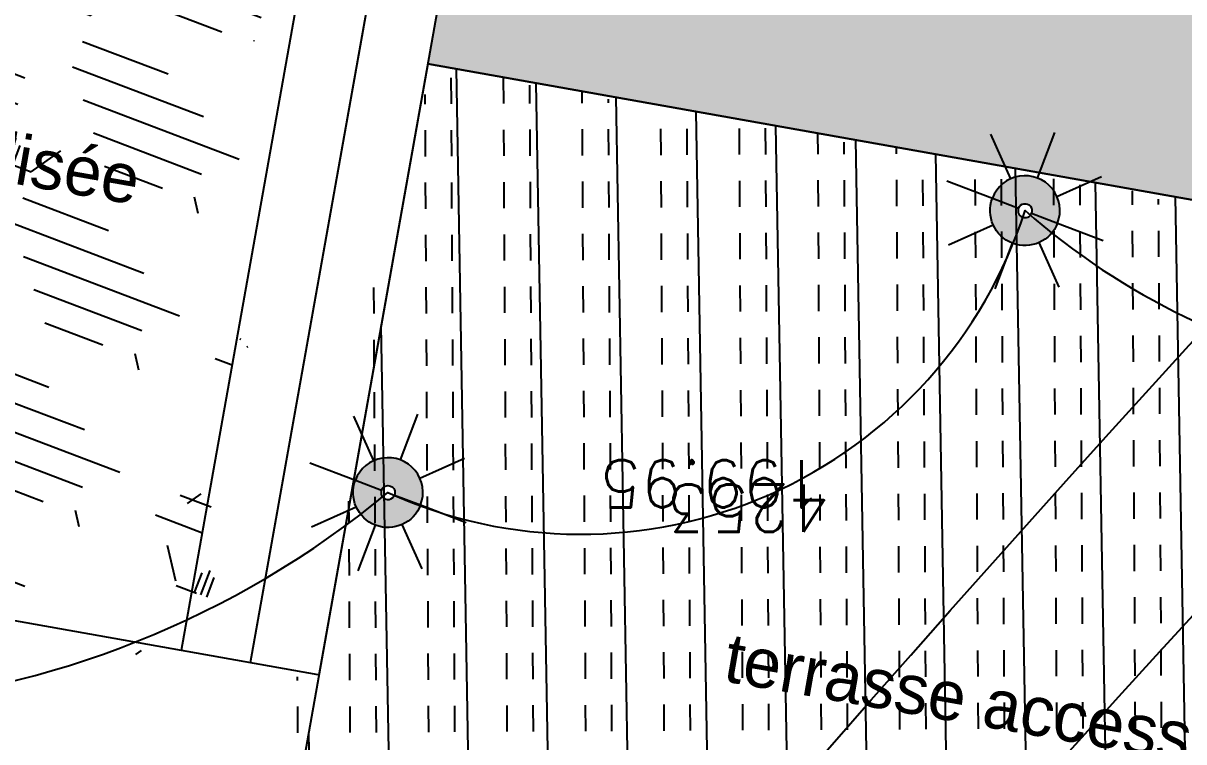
# Model space of a CAD drawing. Extents: x -594 to 29166, y -5797 to 14313.
# Drawn here: x 13085 to 13917, y -1212 to -697 of the extents above; entities that cross this region are included whole.
import ezdxf
from ezdxf.enums import TextEntityAlignment as Align
from ezdxf.lldxf.tags import DXFTag

# ---------------------------------------------------------------- set-up
doc = ezdxf.new("R2010")
doc.units = 0
doc.linetypes.add('Style de ligne -15', pattern=[2.0832800000000002, 1.25, -0.41656, 0.1388600000000001, -0.2778600000000001])
doc.layers.get('0').update_dxf_attribs({"color": 252})
for name, color, linetype in [('A SITE', 252, 'Continuous'), ('DWG_280-140115-P - Général', 252, 'Continuous'), ('Fond topo - Z_500', 252, 'Continuous'), ('prlm-VRD', 252, 'Continuous'), ('SA - bât C', 252, 'Continuous'), ('SA - béton balayé', 252, 'Continuous'), ('SA - couvre sol', 252, 'Continuous'), ('SA - EBC', 252, 'Continuous'), ('SA - ECL-réso', 252, 'Eclairage public'), ('SA - platelage bois', 252, 'Continuous'), ('SA - végétation basse', 252, 'Continuous')]:
    doc.layers.add(name, color=color, linetype=linetype)
for name, color, linetype, plot in [('Fond topo - N', 252, 'Continuous', False), ('Fond topo - NCACHE', 252, 'Continuous', False), ('Fond topo - ZCACHE', 252, 'Continuous', False)]:
    doc.layers.add(name, color=color, linetype=linetype, plot=plot)
doc.layers.add('Fond topo - P', color=252, linetype='Continuous', lineweight=50)
doc.styles.add('Arial', font='arial.ttf')
doc.styles.add('Lignes', font='arial.ttf', dxfattribs={"height": 0.35})
doc.styles.add('SIMPLEX', font='simplex_.ttf', dxfattribs={"height": 1.25})
tags = doc.linetypes.add('Eclairage public', pattern='A,5,-0.25,["ECL",Lignes,S=1,R=0,X=0,Y=-0.18],-1.25', length=6.5).pattern_tags.tags
tags[15:16] = [DXFTag(74, 4), DXFTag(75, 0), DXFTag(340, '0'), DXFTag(46, 0.0), DXFTag(50, 0.0), DXFTag(44, 0.0), DXFTag(45, 0.0)]
tags[4:5] = [DXFTag(74, 4), DXFTag(75, 0), DXFTag(340, '0'), DXFTag(46, 0.0), DXFTag(50, 0.0), DXFTag(44, 0.0), DXFTag(45, 0.0)]
tags = doc.linetypes.add('STYLE_15', pattern=[0.8333119936287403, 0.5, -0.1666239947080612, 0.05554400011897087, -0.1111439988017082]).pattern_tags.tags
tags[10:11] = [DXFTag(74, 4), DXFTag(75, 0), DXFTag(340, '0'), DXFTag(46, 0.0), DXFTag(50, 0.0), DXFTag(44, 0.0), DXFTag(45, 0.0)]
tags[8:9] = [DXFTag(74, 4), DXFTag(75, 0), DXFTag(340, '0'), DXFTag(46, 0.0), DXFTag(50, 0.0), DXFTag(44, 0.0), DXFTag(45, 0.0)]
tags[6:7] = [DXFTag(74, 4), DXFTag(75, 0), DXFTag(340, '0'), DXFTag(46, 0.0), DXFTag(50, 0.0), DXFTag(44, 0.0), DXFTag(45, 0.0)]
tags[4:5] = [DXFTag(74, 4), DXFTag(75, 0), DXFTag(340, '0'), DXFTag(46, 0.0), DXFTag(50, 0.0), DXFTag(44, 0.0), DXFTag(45, 0.0)]
pattern_1 = [(339.1715360744705, (-355966725.0913794, -417896002.4038396), (120.5899727452301, 7.619611099305162), [750, -100, 250, -50]), (339.1715360744705, (-355966654.0479279, -417896002.6831044), (-23.08696394935313, 79.93273481872912), [150, -16.5, 300, -37.5]), (339.1715360744705, (-355966686.6133692, -417895971.5705341), (254.9204179624569, -61.13779932125717), [400, -70, 200, -50])]

# ---------------------------------------------------------------- blocks, each defined once
blk = doc.blocks.new('A 90.Candélabre', base_point=(-13.42592592600001, -9.391534390999993))
for points in [[(-13.67592592600001, -9.391534390999993, -1), (-13.17592592600001, -9.391534390999993), (-13.37592592600001, -9.391534390999993, 1), (-13.475925926, -9.391534390999993)], [(-13.67592592600001, -9.391534390999993, -1), (-13.17592592600001, -9.391534390999993), (-13.37592592600001, -9.391534390999993, 1), (-13.475925926, -9.391534390999993)], [(-13.67592592600001, -9.391534390999993), (-13.475925926, -9.391534390999993, 1), (-13.37592592600001, -9.391534390999993), (-13.17592592600001, -9.391534390999993, -1)], [(-13.67592592600001, -9.391534390999993), (-13.475925926, -9.391534390999993, 1), (-13.37592592600001, -9.391534390999993), (-13.17592592600001, -9.391534390999993, -1)]]:
    blk.add_hatch(color=250).paths.add_polyline_path(points)
at = {"linetype": 'Continuous', "flags": 128}
for points in [[(-13.42592592600001, -9.141534390999993), (-13.42592592600001, -8.791534391999988)], [(-13.60270262100001, -9.214757695999992), (-13.850189994, -8.967270322999994)], [(-13.24914923200001, -9.214757696999996), (-13.001661857, -8.96727032199999)], [(-14.02592592600001, -9.391534390999993), (-13.67592592600001, -9.391534390999993)], [(-13.17592592600001, -9.391534390999993), (-12.825925927, -9.391534390999993)], [(-13.85018999600001, -9.815798461), (-13.60270262200001, -9.568311086999998)], [(-13.42592592600001, -9.991534390999988), (-13.42592592600001, -9.641534390999993)], [(-13.00166185800001, -9.815798458999993), (-13.249149231, -9.568311085999994)]]:
    blk.add_lwpolyline(points, dxfattribs=at)
for points in [[(-13.67592592600001, -9.391534390999993), (-13.475925926, -9.391534390999993, -1), (-13.37592592600001, -9.391534390999993), (-13.17592592600001, -9.391534390999993, 1)], [(-13.67592592600001, -9.391534390999993), (-13.475925926, -9.391534390999993, 1), (-13.37592592600001, -9.391534390999993), (-13.17592592600001, -9.391534390999993, -1)]]:
    blk.add_lwpolyline(points, format="xyb", close=True, dxfattribs=at)
blk = doc.blocks.new('A 90.PTOPO')
at = {"layer": 'Fond topo - NCACHE', "style": 'SIMPLEX'}
blk.add_attdef('MAT', text='', height=0.34, dxfattribs=at).set_placement((0.09999999986030161, -0.09999999962747097), align=Align.TOP_LEFT)
at = {"layer": 'Fond topo - ZCACHE', "style": 'SIMPLEX'}
blk.add_attdef('ALT', (0.09999999986030161, 0.09999999962747097), '', height=0.34, dxfattribs=at)
blk = doc.blocks.new('A$C380262B1')
at = {"layer": 'SA - béton balayé'}
h = blk.add_hatch(dxfattribs=at)
h.set_pattern_fill('BETON_BALAYE', color=256, scale=50, angle=-20.82846392552948, style=0, pattern_type=2)
h.set_pattern_definition(pattern_1)
h.paths.add_polyline_path([(1873.113977955654, -1045.302820485085), (1723.694125330076, -1045.058329775929), (1723.307328578085, -925.0544283539057), (2345.532266516238, -924.7764729894698), (2345.145130297169, -964.4988502375782), (3017.950370302424, -1034.733838774264), (4386.429105047137, -1035.296649020165, 0.4554572218905719), (4485.51508099772, -921.50833401829, -0.01964105558483272), (4467.221169918776, -749.9391863122582), (4481.542929168791, 248.8766504451632, 0.1673816827692034), (4271.636023558676, 941.6985101997852, -0.1543094570110363), (3947.719518048689, 1816.496034897864), (3948.121993010864, 2223.469870258123), (4228.121712291613, 2223.073383234441), (4227.560372790322, 1826.65438670665, 0.1545072172811908), (4495.384320942685, 1110.103053227067, -0.1683812778433724), (4761.346017243341, 238.37751140818), (4744.886533962563, -628.3880593255162, 0.0517561400087343), (4870.208288822323, -1347.367929667234, 0.07683847701793518), (5066.27194066532, -1775.590235739946, 0.01799232693758742), (5358.835439849645, -2186.503778491169), (5613.365647150204, -2444.26066800952), (5515.134513610974, -2706.88981320709, -0.1699699658030997), (4566.215102141723, -1299.586025625467, 0.3336449647308316), (4374.211731227115, -1155.291634611785), (3011.679256986827, -1154.731269739568), (2987.463968060911, -1152.203405182809), (2588.298533950001, -2690.259298682213), (2395.835024816915, -3771.221282333136, 0.4142135626327677), (2476.75752537325, -3887.20209505409), (2969.033070793375, -3974.850948899984), (2947.999150305986, -4092.993126623333), (2455.722538055852, -4005.344082973897, -0.4142135620652547), (2277.693036897108, -3750.186295062304), (2470.928195118904, -2664.89038169384), (2866.758767655119, -1139.602836966515)])
h = blk.add_hatch(dxfattribs=at)
h.set_pattern_fill('BETON_BALAYE', color=256, scale=50, angle=-20.82846392552948, style=0, pattern_type=2)
h.set_pattern_definition(pattern_1)
h.paths.add_polyline_path([(5515.134513610974, -2706.88981320709), (5613.365721702576, -2444.260468520224), (5834.291918156669, -2602.283104136586, 0.01662961911232521), (6328.572775190696, -2897.452903725207), (6736.167281540111, -3077.701525390148), (7110.550519963726, -3261.996826343238), (7474.467705143616, -3469.94332484901), (8019.66461436823, -3867.204469256103), (8369.58806347102, -4093.691645376384), (8673.967560986057, -4325.454038009048), (8867.84865250811, -4698.872511088848), (8882.576628448442, -4821.818052884191), (8786.497522192076, -4868.710421212018), (8569.556855363771, -4974.555519595742), (8499.466220801696, -4819.468639604747), (8410.487959999591, -4659.382773283869, 0.03491605836816778), (8261.372647527605, -4440.382744558156, 0.0457758697286944), (8122.161547234282, -4293.643600586802, 0.01315501407095735), (7919.072878872976, -4128.563786111772, 0.008610107042245959), (7538.700041873381, -3844.845134206116, 0.01787369539601072), (7348.442050488666, -3718.032985925674, 0.01090444755437952), (7158.496182924137, -3606.649997923523), (6979.829362360761, -3512.549137696624), (6550.103171495721, -3303.778136149049, 0.3402017003979338), (6430.178930796683, -3325.995079427958), (6141.666874010116, -3647.234476637095, 0.1419047008170594), (6117.472319630906, -3697.340289782733), (6089.981694286689, -3859.509099274874), (5942.197381006554, -3833.81478972733), (5969.582195300609, -3672.270166315138, -0.1419046999370383), (6030.068580759689, -3547.005633544177), (6301.712790410966, -3244.547486305237, 0.488087415326131), (6287.880549114197, -3166.934088803828, -0.01376264688810728), (5986.791364848614, -3000.535575114191), (5748.360416200012, -2861.33050089702, -0.02736720202171537)])
at = {"layer": 'SA - couvre sol'}
h = blk.add_hatch(dxfattribs=at)
h.set_pattern_fill('PELOUSE6', color=256, scale=20.0000003, angle=-20.82846392552948, style=0, pattern_type=2)
h.set_pattern_definition([(339.1715360744705, (-355966725.0913794, -417896002.4038396), (42.66856022636761, 112.1578994106472), [37.50000056250001, -202.5000030375]), (69.17153607447052, (-355966711.9478756, -417896007.4040615), (-224.3157988212943, 85.33712045273523), [15.000000225, -105.000001575]), (69.17153607447052, (-355966703.1855397, -417896010.7375428), (-224.3157988212943, 85.33712045273523), [15.000000225, -105.000001575]), (69.17153607447052, (-355966707.5667076, -417896009.0708022), (-224.3157988212943, 85.33712045273523), [18.75000028125, -101.25000151875]), (102.8616036044705, (-355966716.3290473, -417896005.7373195), (-138.9786783228097, 309.6529187307753), [12.00000018, -420.7461593111921]), (35.48146854447052, (-355966698.8043811, -417896012.4042799), (42.66856026819347, 112.15789949691), [12.00000018, -420.7461593111923]), (35.48146854447052, (-355966690.0420359, -417896015.7377647), (42.66856026819347, 112.15789949691), [26.00000039, -406.6661590999923]), (102.8616036044705, (-355966725.0913794, -417896002.4038396), (-138.9786783228097, 309.6529187307753), [26.00000038999999, -406.6661590999921]), (339.1715360744705, (-355966637.5841588, -417896011.6212647), (42.66856022636761, 112.1578994106472), [44.42455106636826, -195.5754525336318]), (339.1715360744705, (-355966645.2927315, -417895987.8252255), (42.66856022636761, 112.1578994106472), [82.81008944215132, -56.09585564143782, 43.07431864611477, -58.01973967029609]), (339.1715360744705, (-355966652.8536296, -417895964.0853666), (42.66856022636761, 112.1578994106472), [119.4799495921992, -46.28746189431192, 29.47870124218051, -44.75389087130836]), (339.1715360744705, (-355966660.4874305, -417895940.3177731), (42.66856022636761, 112.1578994106472), [100.4611429069171, -139.5388606930829]), (339.1715360744705, (-355966653.2864798, -417895922.1938078), (42.66856022636761, 112.1578994106472), [65.56973938354609, -174.4302642164539])])
h.paths.add_polyline_path([(4535.10444550775, -4308.967474475503), (5104.138667369261, -4410.377801023424), (5391.343237319961, -2798.813824355602), (5088.335265498608, -2744.813315942883), (4961.318109976128, -3457.456748653203), (4695.32707137987, -3410.053205955774)])
at = {"layer": 'SA - EBC'}
h = blk.add_hatch(dxfattribs=at)
h.set_pattern_fill('_USER', color=256, scale=75, angle=-335.8284639255295, style=0, pattern_type=0)
h.set_pattern_definition([(24.17153607447054, (-355966725.0913794, -417896002.4038396), (-30.71023888770651, 68.42427367140989), [])])
h.paths.add_polyline_path([(9533.967289561406, -8391.022676602006), (7823.560263682157, -8197.032719478011), (7677.26634000428, -8624.200356937945), (6795.644808141515, -8561.406107898802), (5968.179506575689, -8295.55842038244), (5307.727831928059, -7899.99740216881, -0.3248648439675891), (5215.66356504336, -6186.960641667247, -0.2814891280233847), (6034.588919347152, -5793.906059488654), (6977.488194359466, -5966.359615046531, 0.1695292869953866), (8622.524935239926, -5863.042801246047, 0.3340686001642133), (8902.106720628217, -5382.998490706086, 0.09326601099187866), (8620.675744628534, -4484.154293872416, 0.153138720952933), (7983.041431754827, -3856.574170198292), (6774.001917056739, -3250.65084323287), (5737.27900213562, -2651.023222506046, -0.1642525569746835), (4858.435642998666, -1650.659172795713), (4817.150435736403, -1198.612694069743), (4848.756969021633, -647.3217743448913), (5422.659926814958, 1808.548009581864, 0.4390366150430304), (6435.564773995429, 2874.098786618561, -0.09336270403907257), (6508.739385334775, 3486.828686110675, 0.1042719612268155), (6540.439700800925, 3811.755312792957), (6460.564939025789, 4655.403570830822), (7373.38954936713, 4920.791836176068), (7554.008261486888, 4259.8578767851), (7298.873095074669, 4188.137014396489), (7509.021686343476, 3441.03382807225, -0.2009829630450486), (7456.712778378278, 3016.095944307745), (7105.68882166408, 2168.347155954689), (7082.51023539342, 1970.99042609334), (7207.488740049303, 1059.89730162546), (7767.198439734057, -779.9824859946966), (8823.304629139602, -984.4878826290369, 0.1214178809896852), (9894.772318005562, -3098.331943433732, 0.01018302281994621), (10254.53238859773, -3499.40192066133), (9617.819940159097, -3345.007801242173), (9300.242931814864, -4358.367580920458), (9996.567213023081, -4620.499769318849), (9784.691719617695, -7276.41688529402), (9646.94292745553, -8212.627615593374)])
at = {"layer": 'SA - platelage bois'}
h = blk.add_hatch(dxfattribs=at)
h.set_pattern_fill('PASSERELLE', color=256, scale=150, angle=-89.67846239965056, style=0, pattern_type=2)
h.set_pattern_definition([(270.3215376003494, (-355966725.0913794, -417896002.4038396), (56.24911425306319, 0.3156671440656122), []), (270.3215376003494, (-355966706.3416747, -417896002.2986172), (56.24911425306319, 0.3156671440656122), [18.74999999999998, -18.74999999999998]), (270.3215376003494, (-355966687.5919699, -417896002.1933949), (56.24911425306319, 0.3156671440656122), [18.74999999999998, -18.74999999999998])])
h.paths.add_polyline_path([(5280.604694411159, -3990.152269322425), (5103.293201653287, -4985.083562880754), (6080.074525205418, -5159.160462208092), (6257.386017916724, -4164.229168556631)])
at = {"layer": 'SA - végétation basse'}
h = blk.add_hatch(dxfattribs=at)
h.set_pattern_fill('PELOUSE3', color=256, scale=30.0000012, angle=-20.82846392552948, style=0, pattern_type=2)
h.set_pattern_definition([(53.64742507447051, (-355966725.0913794, -417896002.4038396), (25.90557404612839, 279.0231308899995), [45.00000180000001, -235.2231349089251]), (53.64742507447051, (-355966622.9912696, -417895944.9532638), (25.90557404612839, 279.0231308899995), [45.00000180000001, -235.2231349089251]), (53.64742507447051, (-355966520.8911597, -417895887.5026879), (25.90557404612839, 279.0231308899995), [45.00000180000001, -235.2231349089251]), (84.69564707447051, (-355966725.0913794, -417896002.4038396), (-140.1973778235696, 53.33570164548996), [30.0000012, -250.223135508925]), (84.69564707447051, (-355966622.9912696, -417895944.9532638), (-140.1973778235696, 53.33570164548996), [30.0000012, -250.223135508925]), (84.69564707447051, (-355966520.8911597, -417895887.5026879), (-140.1973778235696, 53.33570164548996), [30.0000012, -250.223135508925]), (339.1715360744705, (-355966713.1822383, -417895996.5797812), (102.1001098539328, 57.45057585276996), [0, -150.000006]), (339.1715360744705, (-355966690.0264062, -417895992.8067606), (102.1001098539328, 57.45057585276996), [0, -150.000006]), (339.1715360744705, (-355966689.8230258, -417895975.583523), (102.1001098539328, 57.45057585276996), [0, -150.000006]), (339.1715360744705, (-355966667.4345751, -417895981.7416531), (102.1001098539328, 57.45057585276996), [0, -150.000006]), (339.1715360744705, (-355966667.4774275, -417895943.195383), (102.1001098539328, 57.45057585276996), [0, -150.000006]), (339.1715360744705, (-355966702.8836706, -417895964.7505906), (102.1001098539328, 57.45057585276996), [0, -150.000006]), (339.1715360744705, (-355966702.2829356, -417895958.2611007), (102.1001098539328, 57.45057585276996), [0, -150.000006]), (339.1715360744705, (-355966697.5441572, -417895931.7570084), (102.1001098539328, 57.45057585276996), [0, -150.000006]), (339.1715360744705, (-355966737.8127766, -417895991.9278612), (102.1001098539328, 57.45057585276996), [0, -150.000006]), (339.1715360744705, (-355966734.0439305, -417895977.6338269), (102.1001098539328, 57.45057585276996), [0, -150.000006]), (339.1715360744705, (-355966751.1803502, -417895988.4151785), (102.1001098539328, 57.45057585276996), [0, -150.000006]), (339.1715360744705, (-355966746.2589115, -417895966.6957147), (102.1001098539328, 57.45057585276996), [0, -150.000006]), (339.1715360744705, (-355966731.9516711, -417895957.2004339), (102.1001098539328, 57.45057585276996), [0, -150.000006]), (339.1715360744705, (-355966730.7826623, -417895942.7037272), (102.1001098539328, 57.45057585276996), [0, -150.000006]), (339.1715360744705, (-355966735.6028003, -417895921.9965949), (102.1001098539328, 57.45057585276996), [0, -150.000006]), (339.1715360744705, (-355966711.9952764, -417895945.1487683), (102.1001098539328, 57.45057585276996), [0, -150.000006]), (339.1715360744705, (-355966757.7047738, -417895945.8303224), (102.1001098539328, 57.45057585276996), [0, -150.000006]), (339.1715360744705, (-355966771.721233, -417895970.3808718), (102.1001098539328, 57.45057585276996), [0, -150.000006]), (339.1715360744705, (-355966749.1842839, -417896002.5399915), (102.1001098539328, 57.45057585276996), [0, -150.000006]), (339.1715360744705, (-355966733.1895816, -417896014.9160342), (102.1001098539328, 57.45057585276996), [0, -150.000006]), (339.1715360744705, (-355966751.1997662, -417896025.3617671), (102.1001098539328, 57.45057585276996), [0, -150.000006]), (339.1715360744705, (-355966706.0129958, -417896040.9795207), (102.1001098539328, 57.45057585276996), [0, -150.000006]), (339.1715360744705, (-355966717.181097, -417896012.3558841), (102.1001098539328, 57.45057585276996), [0, -150.000006]), (339.1715360744705, (-355966698.3883775, -417896014.7869055), (102.1001098539328, 57.45057585276996), [0, -150.000006])])
h.paths.add_polyline_path([(5319.200758216903, -3773.581808432937), (6671.38094031252, -4014.560344442725), (6416.099718259647, -5446.995843015611), (5063.919536117464, -5206.017307005823), (5103.293201653287, -4985.083562880754), (6080.074525205418, -5159.160462208092), (6257.386017916724, -4164.229168556631), (5280.604694411159, -3990.152269322425)])
at = {"layer": 'DWG_280-140115-P - Général', "linetype": 'STYLE_15', "ltscale": 10, "elevation": 1e-07, "flags": 128}
for points in [[(3021.57010990195, -8145.867266133428, -0.06895872050302425), (6235.28967932798, -3756.488723866642, -0.008807822459316559), (10257.93705312535, 602.650766633451, -0.04520462568320733), (14397.25473853759, 4625.921016000211)], [(3183.863145206124, -8029.472286626697, -0.06402224317722395), (6209.414131427184, -3981.190984882414, -0.008807822459316559), (10232.06150527112, 377.9485056176782, -0.04520462568320733), (14371.37919068336, 4401.218755077571)], [(3210.571503592655, -8360.037511121482, -0.06701638499415095), (6351.068271277472, -4105.283255595714, -0.008807822459459397), (10373.71564516798, 253.8562349975109, -0.04520462568242076), (14513.03333048709, 4277.126484271139)]]:
    blk.add_lwpolyline(points, format="xyb", dxfattribs=at)
at = {"layer": 'SA - bât C', "elevation": 1e-07, "flags": 128}
for points in [[(5153.363081067801, -4419.150320440531), (5449.340170482174, -2758.361930307001), (4831.108618481085, -2648.183909617364)], [(5104.138667462394, -4410.377801023424), (5391.343237319961, -2798.813824355602), (4822.523616580293, -2697.441742941737)], [(5153.363081067801, -4419.150320440531), (5278.748864121735, -3715.584875177592), (6729.377873474732, -3974.108450300992), (6456.551612354815, -5504.992776177824), (5005.922602908686, -5246.469201240689), (5120.868487516418, -4601.484175212681)], [(5202.587494719774, -4427.922840043902), (5319.200758216903, -3773.581808432937), (6671.38094031252, -4014.560344442725), (6416.099718259647, -5446.995843015611), (5063.919536117464, -5206.017307005823), (5170.092901168391, -4610.256694629788)], [(5280.604694411159, -3990.152269322425), (6257.386017916724, -4164.229168556631), (6080.074525205418, -5159.160462208092), (5102.324648899958, -4984.91095257923)], [(4535.10444550775, -4308.967474475503), (5201.61894201301, -4427.750229649246)]]:
    blk.add_lwpolyline(points, dxfattribs=at)
at = {"layer": 'SA - ECL-réso', "ltscale": 0.75, "elevation": 1e-07, "flags": 128}
blk.add_lwpolyline([(4475.806165765971, -4356.813094392419, 0.3171359786090431), (5251.956219831482, -4297.42011372, 0.4482026657102975), (5708.295997418463, -4095.439972914755, 0.2756575887683858), (6222.552094003186, -4190.346811246127, 0.2534110022030263), (6122.039793571457, -4754.93375658989, 0.2930143412481323), (5719.963145582005, -5069.352244026959, -0.3139271967699225), (5161.110510630533, -4813.88223990798)], format="xyb", dxfattribs=at)
at = {"layer": 'SA - platelage bois', "elevation": 1e-07, "flags": 128}
blk.add_lwpolyline([(5280.604694411159, -3990.152269322425), (5103.293201653287, -4985.083562880754), (6080.074525205418, -5159.160462208092), (6257.386017916724, -4164.229168556631)], close=True, dxfattribs=at)
at = {"layer": 'Fond topo - P', "ltscale": 2}
ref = blk.add_blockref('A 90.PTOPO', (5578.614741750062, -4335.614515375346), dxfattribs=dict(at, xscale=100, yscale=100, zscale=100, rotation=179.9607580165254))
ref.add_attrib('MAT', '4253', dxfattribs={"layer": 'Fond topo - N', "color": 0, "ltscale": 2, "height": 34, "rotation": 179.9607579854925, "style": 'SIMPLEX'}).set_placement((5568.621593108401, -4325.607668701559), align=Align.TOP_LEFT)
ref.add_attrib('ALT', '199.95', (5564.302855404094, -4274.210490472615), dxfattribs={"layer": 'Fond topo - Z_500', "color": 0, "ltscale": 2, "height": 34, "rotation": 179.9607579854925, "style": 'SIMPLEX'})
at = {"layer": 'SA - ECL-réso', "linetype": 'ByBlock', "xscale": 100, "yscale": 100, "zscale": 100, "rotation": 339.1715360744705}
for p in [(5708.295997418463, -4095.439972914755), (5251.956219831482, -4297.42011372)]:
    blk.add_blockref('A 90.Candélabre', p, dxfattribs=at)
at = {"layer": 'SA - bât C', "style": 'Arial', "width": 0.9779999852180481}
for s, p in [('toiture végétalisée', (4684.465075982735, -4023.810727149248)), ('terrasse accessible', (5491.123093944043, -4432.365952245891))]:
    blk.add_text(s, height=35.3535699, rotation=350.0881177754265, dxfattribs=at).set_placement(p)

msp = doc.modelspace()

# ---------------------------------------------------------------- linework, layer by layer
at = {"layer": 'A SITE', "linetype": 'Style de ligne -15', "lineweight": 50, "ltscale": 25.4}
msp.add_open_spline([(4176.460323989, 5442.268083721201), (4369.671814654253, 5480.305082514233), (4562.883305319505, 5518.342081307264), (4903.035870079556, 5519.770962749722), (5243.188434839607, 5521.199844192178), (5979.862232432676, 5524.644192387673), (6716.536030025745, 5528.088540583168), (7278.196035443951, 5527.680984529125), (7839.856040862154, 5527.273428475082), (8021.33605249903, 5527.04436151977), (8202.816064135908, 5526.815294564457), (8808.175518535207, 5525.355672830381), (9413.534972934507, 5523.896051096305), (10716.35055125782, 5525.292875773189), (12019.16612958114, 5526.689700450073), (12242.59736941556, 5526.219074095052), (12466.02860924998, 5525.748447740031), (12816.58825669966, 5520.962446153984), (13167.14790414932, 5516.176444567938), (13202.67334411069, 5616.323253230989), (13238.19878407206, 5716.470061894041), (13267.88797985007, 5802.201202280354), (13297.57717562809, 5887.932342666667), (13327.26637146807, 5973.663483182873), (13356.95556730804, 6059.39462369908), (13408.40586833479, 6207.963585019167), (13459.85616936153, 6356.532546339254), (13477.00626972637, 6406.055533505653), (13494.1563700912, 6455.578520672052), (13528.56424594086, 6560.211756405557), (13562.97212179051, 6664.844992139062), (13573.34426940263, 6696.386357049848), (13583.71641701474, 6727.927721960633), (13599.14459516289, 6774.844311820367), (13614.57277331104, 6821.7609016801), (13678.89845151418, 7117.445058481407), (13743.22412971732, 7413.129215282714), (13957.44417426001, 7453.649993311512), (14171.6642188027, 7494.17077134031), (14164.33110006091, 7534.454284825461), (14156.99798131911, 7574.737798310613), (14190.69856097776, 7584.1885789299), (14224.3991406364, 7593.639359549188), (14227.54598275065, 7586.876309721521), (14230.6928248649, 7580.113259893854), (14293.31613396937, 7599.075882379029), (14355.93944307384, 7618.038504864206), (14360.33627129155, 7603.518153668139), (14364.73309950925, 7588.997802472074), (14537.19463817218, 7591.452871283189), (14709.72105367121, 7640.318572682433), (14664.80085229129, 7789.364483691123), (14619.88065091136, 7938.410394699813), (15047.10136485209, 8062.384212492531), (15474.32207879282, 8186.35803028525), (15686.72011032906, 8247.99634733282), (15899.1181418653, 8309.634664380394), (15904.18095425764, 8311.16615035549), (15909.24376664999, 8312.697636330588), (15908.24632720474, 8315.994988719141), (15907.24888775948, 8319.292341107695), (17672.66370066847, 8849.18489157519), (19438.07851357746, 9379.077442042686), (19648.94625719312, 9442.84166650947), (19859.81400080878, 9506.605890976254), (20255.34999765514, 9309.740046358256), (20650.88599450151, 9112.87420174026), (20960.83037043088, 8222.925854629979), (21270.77474636025, 7332.977507519699), (21180.20482578994, 7304.155253916865), (21089.63490521962, 7275.333000314032), (21163.08192130905, 7017.583632131451), (21236.52893739848, 6759.834263948869), (21251.59096196499, 6763.900398713808), (21266.65298653151, 6767.966533478745), (21275.66331628615, 6734.589920389879), (21284.67364604079, 6701.213307301014), (21269.90174220742, 6697.225493309333), (21255.12983837404, 6693.237679317652), (21270.02909754186, 6638.046934804524), (21284.92835670968, 6582.856190291396), (21291.18791271421, 6584.546016145794), (21297.44746871873, 6586.235842000193), (21305.99505503359, 6495.045994312171), (21402.88127022713, 6506.77370062368), (21487.34614140726, 6527.117243858374), (21571.8110125874, 6547.460787093069), (21569.54090915693, 6559.077459708715), (21567.27080572647, 6570.694132324361), (21604.9826147757, 6578.638180696444), (21642.69442382495, 6586.582229068526), (21649.99092684802, 6549.24424479024), (21657.28742987109, 6511.906260511954), (21652.49321263043, 6510.896351562153), (21647.69899538977, 6509.88644261235), (21807.59759874861, 5746.171790918018), (21967.49620210746, 4982.457139223686), (21977.29087856582, 4938.619647976331), (21987.08555502418, 4894.782156728977), (22015.77968985148, 4743.897667099305), (22044.47382467878, 4593.013177469635), (22063.49845796792, 4473.15386370534), (22082.52309125707, 4353.294549941044), (22101.17758034708, 4237.725041504161), (22119.8320694371, 4122.155533067276), (22124.34521501322, 4087.383801149612), (22128.85836058934, 4052.612069231947), (22138.67043277023, 3933.294823616047), (22148.48250495112, 3813.977578000148), (22152.89930715496, 3687.239417307076), (22157.31610935879, 3560.501256614004), (22156.076484195, 3368.858372212821), (22154.83685903121, 3177.215487811639), (22152.19921093334, 3078.786779554529), (22149.56156283546, 2980.358071297419), (22145.45597761818, 2863.604543402881), (22141.35039240089, 2746.851015508344), (22132.84957172425, 2586.184714510545), (22124.3487510476, 2425.518413512747), (22087.73229281092, 1950.645502867765), (22051.11583457425, 1475.772592222784), (21993.93267188069, 847.2728484507301), (21936.74950918714, 218.7731046786765), (21915.72911809816, 183.1543716948916), (21894.70872700917, 147.5356387111067), (21213.22959377029, 141.5663173796755), (20531.75046053142, 135.5969960482442), (20529.70391122794, 160.0584829811443), (20527.65736192447, 184.5199699140445), (20322.85211202239, 176.690893984845), (20118.04686212031, 168.8618180556456), (19882.16605612223, 159.8448189737624), (19646.28525012414, 150.8278198918793), (19256.88795437214, 145.1817412266304), (18867.49065862014, 139.5356625613815), (18773.40076004949, -158.0539794890239), (18679.31086147885, -455.6436215394293), (18604.52972435834, -1398.2892427307), (18529.74858723784, -2340.934863921971), (18635.05281645298, -2777.584667182492), (18740.3570456681, -3214.234470443014), (18588.75649128179, -3295.852804806581), (18437.15593689547, -3377.471139170148), (18384.51067286626, -3407.386502780186), (18331.86540883705, -3437.301866390224), (18280.61346701965, -3484.555506740129), (18229.36152520225, -3531.809147090034), (18125.26721579346, -3688.348619902795), (18021.17290638468, -3844.888092715555), (17973.14358509049, -3961.195121001385), (17925.1142637963, -4077.502149287216), (17903.6595444782, -4188.267269896076), (17882.2048251601, -4299.032390504935), (17853.8311819437, -4428.724102620885), (17825.4575387273, -4558.415814736834), (17795.32097892486, -4816.051617467339), (17765.18441912243, -5073.687420197844), (17828.42555699479, -5320.211674328882), (17891.66669486716, -5566.73592845992), (16164.83861855822, -5333.520038808841), (14438.01054224929, -5100.304149157763), (14043.04613360993, -5030.62411782032), (13648.08172497056, -4960.944086482877), (13506.14388269963, -4936.078551666066), (13364.20604042869, -4911.213016849256), (13220.84792956359, -4883.357134984888), (13077.48981869849, -4855.501253120519), (12791.93663099906, -4799.706438058725), (12506.38344329963, -4743.911622996931), (12128.34885504419, -4679.679125337937), (11750.31426678875, -4615.446627678944), (11530.96657057306, -4571.296341279807), (11311.61887435737, -4527.14605488067), (10549.50275420606, -4375.436976027418), (9787.386634054754, -4223.727897174167), (9847.497623255429, -3981.593318758593), (9907.608612456102, -3739.45874034302), (9806.224612371345, -3461.390401503092), (9704.840612286585, -3183.322062663164), (9715.186505392605, -3083.78428544866), (9725.532398498623, -2984.246508234157), (9824.047302511954, -2441.958219058206), (9922.562206525283, -1899.669929882255), (9651.720328772337, -1701.166952330637), (9380.878451019391, -1502.663974779018), (9447.608481402609, -1104.824686992503), (9514.338511785827, -706.9853992059885), (9834.997575414756, -611.0330797781556), (10155.65663904368, -515.0807603503229), (10247.11430860766, 11.58272047775972), (10338.57197817164, 538.2462013058423), (10143.19891171326, 564.034399210519), (9947.825845254876, 589.8225971151958), (9948.480143309253, 594.7796016490087), (9949.134441363629, 599.7366061828216), (9614.749591614567, 638.6852105942904), (9280.364741865505, 677.6338150057593), (8737.858740855809, 744.5739853015723), (8195.352739846112, 811.5141555973853), (7103.907474774716, 948.2615167649813), (6012.462209703319, 1085.008877932577), (5516.206690876444, 1145.917004896744), (5019.951172049568, 1206.825131860911), (4567.056891918675, 1262.264872866837), (4114.162611787784, 1317.704613872763), (4102.179930818145, 1307.408669484968), (4090.197249848507, 1297.112725097174), (3869.943570597327, 1322.109522471705), (3649.689891346147, 1347.106319846236), (3455.220307945352, 1370.40469088167), (3260.750724544557, 1393.703061917104), (3258.524318804017, 1373.559348491966), (3256.297913063478, 1353.415635066829), (2884.9618248586, 1399.247563906887), (2513.625736653723, 1445.079492746946), (2816.188598448748, 2481.82475935111), (3118.751460243772, 3518.570025955275), (3122.582998515823, 3517.421165562354), (3126.414536787875, 3516.272305169434), (3182.802811835182, 3704.331784302535), (3239.191086882488, 3892.391263435636), (3244.935288008489, 3911.548615905299), (3250.679489134491, 3930.705968374963), (3342.692954312362, 4248.16559893286), (3434.706419490234, 4565.625229490758), (3504.836904109278, 4748.284544670305), (3574.967388728322, 4930.943859849853), (3700.502833669992, 5086.55402693077), (3826.038278611662, 5242.164194011688), (4001.249301300331, 5342.216138866444), (4176.460323989, 5442.268083721201)], degree=2, knots=[0, 0, 0, 1, 1, 2, 2, 3, 3, 4, 4, 5, 5, 6, 6, 7, 7, 8, 8, 9, 9, 10, 10, 11, 11, 12, 12, 13, 13, 14, 14, 15, 15, 16, 16, 17, 17, 18, 18, 19, 19, 20, 20, 21, 21, 22, 22, 23, 23, 24, 24, 25, 25, 26, 26, 27, 27, 28, 28, 29, 29, 30, 30, 31, 31, 32, 32, 33, 33, 34, 34, 35, 35, 36, 36, 37, 37, 38, 38, 39, 39, 40, 40, 41, 41, 42, 42, 43, 43, 44, 44, 45, 45, 46, 46, 47, 47, 48, 48, 49, 49, 50, 50, 51, 51, 52, 52, 53, 53, 54, 54, 55, 55, 56, 56, 57, 57, 58, 58, 59, 59, 60, 60, 61, 61, 62, 62, 63, 63, 64, 64, 65, 65, 66, 66, 67, 67, 68, 68, 69, 69, 70, 70, 71, 71, 72, 72, 73, 73, 74, 74, 75, 75, 76, 76, 77, 77, 78, 78, 79, 79, 80, 80, 81, 81, 82, 82, 83, 83, 84, 84, 85, 85, 86, 86, 87, 87, 88, 88, 89, 89, 90, 90, 91, 91, 92, 92, 93, 93, 94, 94, 95, 95, 96, 96, 97, 97, 98, 98, 99, 99, 100, 100, 101, 101, 102, 102, 103, 103, 104, 104, 105, 105, 106, 106, 107, 107, 108, 108, 109, 109, 110, 110, 111, 111, 112, 112, 113, 113, 114, 114, 115, 115, 115], dxfattribs=at)

# ---------------------------------------------------------------- block references
at = {"layer": 'prlm-VRD'}
msp.add_blockref('A$C380262B1', (8094.782763188872, 3263.943246462347), dxfattribs=at)

doc.saveas('drawing.dxf')
